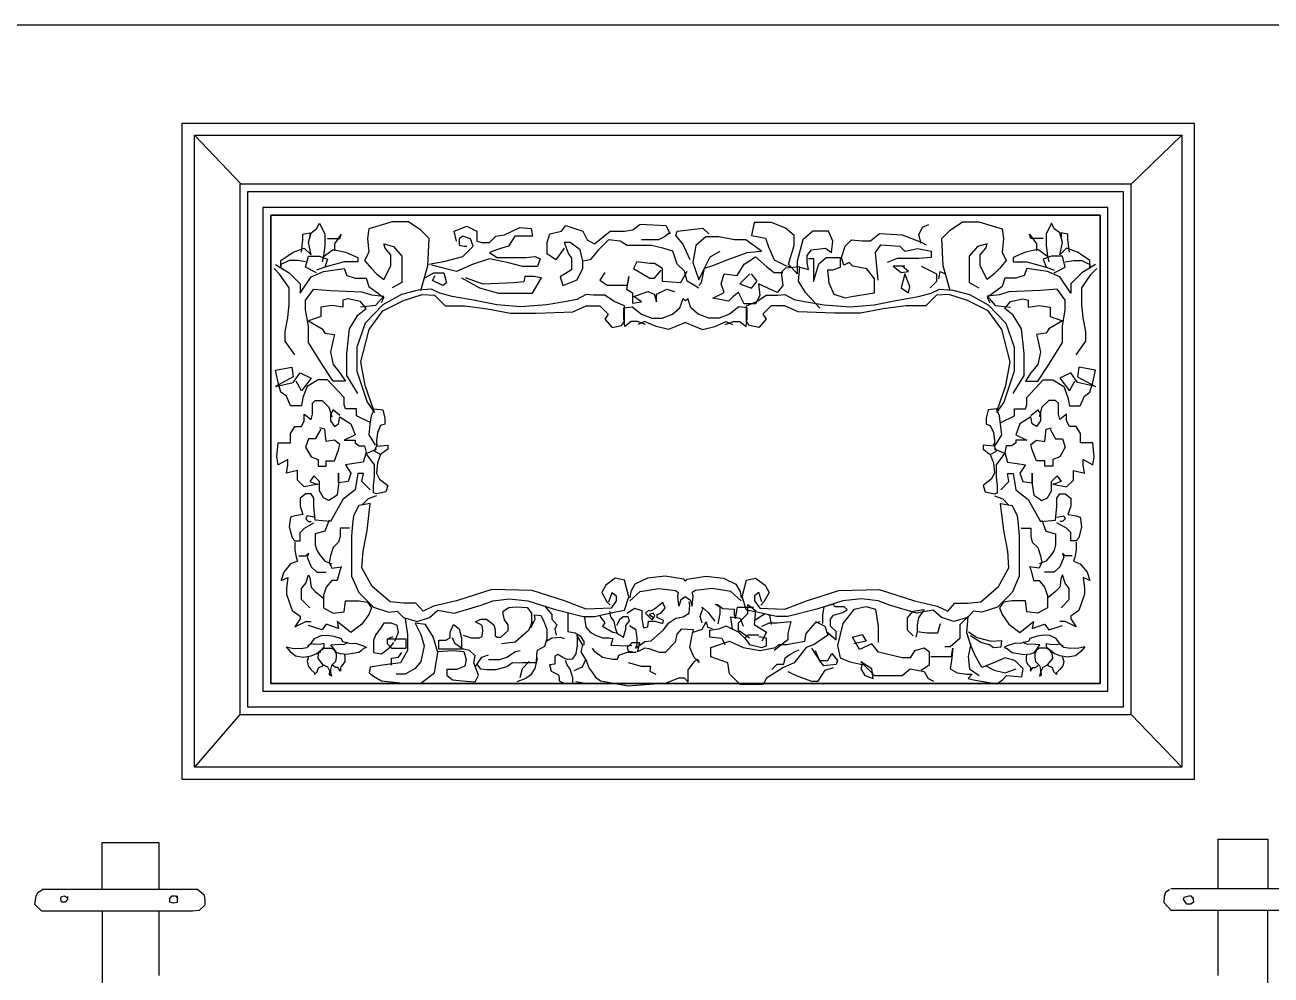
# Model space of a CAD drawing. Extents: x -66030 to 95157, y -13132 to 45879.
# Drawn here: x 43515 to 44535, y 42039 to 42816 of the extents above; entities that cross this region are included whole.
import ezdxf

# ---------------------------------------------------------------- set-up
doc = ezdxf.new("R2010")
doc.units = 0
doc.header["$LTSCALE"] = 100
doc.header["$MEASUREMENT"] = 0
for name, color, linetype in [('3', 11, 'CONTINUOUS'), ('4', 121, 'CONTINUOUS'), ('7', 105, 'CONTINUOUS')]:
    doc.layers.add(name, color=color, linetype=linetype)

msp = doc.modelspace()

# ---------------------------------------------------------------- linework, layer by layer
at = {"layer": '3'}
for p, q in [((43692.1, 42685.5), (43653.9, 42725.5)), ((44420.5, 42685.5), (44462, 42725.5)), ((43690.9, 42251.6), (43653.9, 42208.6)), ((44420.5, 42251.6), (44462, 42208.6))]:
    msp.add_line(p, q, dxfattribs=at)
for points in [[(43643.9, 42735.5), (44472, 42735.5), (44472, 42198.6), (43643.9, 42198.6)], [(43697.2, 42257.9), (44414.1, 42257.9), (44414.1, 42679.2), (43697.2, 42679.2)], [(43716.3, 42277), (44395, 42277), (44395, 42660.1), (43716.3, 42660.1)], [(43716.3, 42277), (44395, 42277), (44395, 42660.1), (43716.3, 42660.1)]]:
    msp.add_lwpolyline(points, close=True, dxfattribs=at)
for points in [[(43716.3, 42277), (43716.3, 42660.1), (44395, 42660.1), (44395, 42277)], [(43744.8, 42622.1), (43738.1, 42623.2), (43731.4, 42623.2), (43724.6, 42619.8), (43724.6, 42617.6), (43724.6, 42623.2), (43734.7, 42629.9), (43743.7, 42633.3), (43749.3, 42627.7), (43747.1, 42637.8), (43749.3, 42645.6), (43753.8, 42649), (43756.1, 42653.5), (43760.6, 42644.5), (43760.6, 42635.5), (43759.4, 42626.6), (43758.3, 42622.1)], [(43839.2, 42598.5), (43844.8, 42618.7), (43845.9, 42641.1), (43839.2, 42647.9), (43829.1, 42654.6), (43815.6, 42654.6), (43796.5, 42649), (43795.4, 42641.1), (43796.5, 42629.9), (43793.1, 42623.2), (43798.8, 42616.5), (43803.2, 42612), (43808.9, 42607.5), (43814.5, 42618.7), (43814.5, 42627.7), (43810, 42633.3), (43808.9, 42636.6), (43816.7, 42634.4), (43823.5, 42626.6), (43823.5, 42614.2), (43823.5, 42605.2), (43815.6, 42600.7)], [(43868.4, 42638.9), (43866.3, 42647.1), (43876.7, 42651.3), (43884.9, 42647.1), (43884.9, 42638.9), (43889.1, 42637.8), (43895.3, 42637.8), (43900.5, 42643), (43907.7, 42644), (43920.2, 42650.2), (43929.5, 42649.2), (43930.5, 42643), (43923.3, 42643), (43916, 42643), (43910.8, 42634.7), (43903.6, 42632.6), (43895.3, 42629.5), (43901.5, 42625.4), (43914, 42625.4), (43925.3, 42625.4), (43932.6, 42626.4), (43936.7, 42624.4), (43934.7, 42618.2), (43922.2, 42618.2), (43910.8, 42621.3), (43895.3, 42624.4), (43881.8, 42620.2), (43868.4, 42614), (43847.7, 42619.2)], [(43956.5, 42633.1), (43949.5, 42623.7), (43942.5, 42628.4), (43942.5, 42637.7), (43944.8, 42644.8), (43954.2, 42647.1), (43957.7, 42651.8), (43971.7, 42647.1), (43975.3, 42640.1), (43981.1, 42636.6), (43994, 42647.1), (44005.7, 42647.1), (44012.7, 42648.3), (44018.5, 42652.9), (44039.6, 42651.8), (44043.1, 42644.8)], [(44148.2, 42617.9), (44156.4, 42615.6), (44155.2, 42621.4), (44155.2, 42627.3), (44158.7, 42631.9), (44170.4, 42633.1), (44175.1, 42629.6), (44176.2, 42638.9), (44172.7, 42647.1), (44159.9, 42647.1), (44151.7, 42640.1), (44147, 42622.6), (44147, 42612.1), (44140, 42620.2), (44144.7, 42635.4), (44144.7, 42643.6), (44137.6, 42649.4), (44126, 42654.1), (44111.9, 42654.1), (44109.6, 42643.6), (44121.3, 42641.3), (44123.6, 42634.3), (44128.3, 42623.7), (44137.6, 42619.1), (44142.3, 42617.9)], [(44248.6, 42637), (44246.6, 42644.2), (44249.7, 42650.4), (44254.8, 42652.5)], [(44272.2, 42598.5), (44266.5, 42618.7), (44265.4, 42641.1), (44272.2, 42647.9), (44282.3, 42654.6), (44295.7, 42654.6), (44314.8, 42649), (44316, 42641.1), (44314.8, 42629.9), (44318.2, 42623.2), (44312.6, 42616.5), (44308.1, 42612), (44302.5, 42607.5), (44296.9, 42618.7), (44296.9, 42627.7), (44301.4, 42633.3), (44302.5, 42636.6), (44294.6, 42634.4), (44287.9, 42626.6), (44287.9, 42614.2), (44287.9, 42605.2), (44295.7, 42600.7)], [(44366.5, 42622.1), (44373.2, 42623.2), (44380, 42623.2), (44386.7, 42619.8), (44386.7, 42617.6), (44386.7, 42623.2), (44376.6, 42629.9), (44367.6, 42633.3), (44362, 42627.7), (44364.2, 42637.8), (44362, 42645.6), (44357.5, 42649), (44355.3, 42653.5), (44350.8, 42644.5), (44350.8, 42635.5), (44351.9, 42626.6), (44353, 42622.1)], [(43741.5, 42629.9), (43742.6, 42640), (43742.6, 42644.5), (43748.2, 42645.6), (43748.2, 42642.3)], [(43762.8, 42641.1), (43768.4, 42641.1), (43772.9, 42641.1), (43774, 42644.5), (43768.4, 42636.6), (43768.4, 42631)], [(43845.6, 42620.2), (43858, 42622.3), (43873.6, 42626.4), (43881.8, 42634.7), (43879.8, 42640.9), (43873.6, 42643), (43870.4, 42640.9), (43870.4, 42635.7), (43874.6, 42634.7), (43876.7, 42634.7)], [(44043.1, 42645.9), (44038.4, 42642.4), (44033.7, 42640.1), (44019.7, 42640.1)], [(44059.5, 42623.7), (44053.6, 42636.6), (44047.8, 42643.6), (44048.9, 42647.1), (44070, 42649.4), (44074.7, 42644.8)], [(44066.5, 42602.7), (44068.8, 42605), (44071.2, 42616.7), (44078.2, 42619.1), (44089.9, 42623.7), (44106.2, 42629.6), (44117.9, 42630.7), (44105.1, 42640.1), (44095.7, 42640.1), (44082.9, 42642.4), (44072.3, 42642.4), (44064.1, 42635.4), (44061.8, 42621.4), (44066.5, 42607.4), (44071.2, 42616.7), (44075.8, 42626.1), (44084, 42630.7)], [(44156.4, 42624.6), (44160.6, 42624.6), (44160.6, 42613.2), (44160.6, 42605.9), (44164.7, 42620.4), (44170.9, 42625.6), (44182.3, 42625.6), (44182.3, 42617.3), (44176.1, 42615.3), (44172, 42615.3), (44173, 42604.9), (44177.1, 42595.6), (44186.5, 42592.5), (44191.7, 42593.5), (44210.3, 42596.6), (44210.3, 42608), (44204.1, 42616.3), (44192.7, 42618.4), (44189.6, 42621.5), (44185.4, 42619.4), (44183.4, 42625.6), (44186.5, 42634.9), (44191.7, 42640.1), (44199.9, 42639.1), (44207.2, 42639.1), (44214.4, 42645.3), (44233.1, 42644.2), (44248.6, 42638), (44252.8, 42635.9)], [(44348.5, 42641.1), (44342.9, 42641.1), (44338.4, 42641.1), (44337.3, 42644.5), (44342.9, 42636.6), (44342.9, 42631)], [(44369.9, 42629.9), (44368.7, 42640), (44368.7, 42644.5), (44363.1, 42645.6), (44363.1, 42642.3)], [(43758.3, 42625.4), (43767.3, 42632.2), (43777.4, 42629.9), (43787.5, 42625.4), (43787.5, 42622.1), (43776.3, 42622.1), (43760.6, 42617.6)], [(44066.5, 42600.4), (44057.1, 42606.2), (44054.8, 42614.4), (44048.9, 42620.2), (44045.4, 42630.7), (44037.2, 42633.1), (44027.9, 42635.4), (44008, 42635.4), (44002.2, 42638.9), (43992.8, 42640.1), (43984.6, 42631.9), (43977.6, 42623.7), (43971.7, 42622.6), (43969.4, 42631.9), (43961.2, 42637.7), (43956.5, 42637.7), (43960, 42628.4), (43962.4, 42624.9), (43962.4, 42615.5), (43953, 42609.7), (43955.4, 42602.7), (43967.1, 42607.4), (43971.7, 42616.7), (43971.7, 42623.7)], [(44213.4, 42607), (44211.3, 42629.7), (44215.5, 42635.9), (44231, 42634.9), (44235.2, 42630.8), (44245.5, 42632.8), (44256.9, 42630.8), (44256.9, 42625.6), (44246.6, 42624.6), (44228.9, 42624.6), (44220.7, 42621.5)], [(44353, 42625.4), (44344, 42632.2), (44333.9, 42629.9), (44323.8, 42625.4), (44323.8, 42622.1), (44335, 42622.1), (44350.8, 42617.6)], [(43753.8, 42613.1), (43744.8, 42617.6), (43747.1, 42626.6), (43756.1, 42626.6), (43762.8, 42624.3), (43760.6, 42617.6), (43753.8, 42615.3)], [(44056.9, 42614), (44051.6, 42604.7), (44037, 42606), (44037, 42616.6), (44030.4, 42620.6), (44026.4, 42620.6), (44015.8, 42621.9), (44013.1, 42616.6), (44026.4, 42608.7), (44030.4, 42608.7), (44035.7, 42615.3)], [(44165.7, 42584), (44154, 42596.9), (44148.2, 42606.2), (44149.3, 42617.9), (44137.6, 42616.7), (44134.1, 42613.2), (44135.3, 42602.7), (44130.6, 42596.9), (44115.4, 42603.9), (44116.6, 42594.5), (44113.1, 42587.5), (44103.7, 42587.5), (44099.1, 42596.9), (44094.4, 42593.4), (44090.9, 42589.9), (44078, 42592.2), (44087.4, 42596.9), (44085, 42603.9), (44087.4, 42612.1), (44097.9, 42610.9), (44103.7, 42620.2), (44113.1, 42626.1), (44122.4, 42617.9), (44128.3, 42613.2), (44135.3, 42613.2)], [(44357.5, 42613.1), (44366.5, 42617.6), (44364.2, 42626.6), (44355.3, 42626.6), (44348.5, 42624.3), (44350.8, 42617.6), (44357.5, 42615.3)], [(43735.9, 42545.8), (43728, 42557), (43728, 42564.9), (43730.2, 42576.1), (43731.4, 42587.3), (43731.4, 42600.7), (43723.5, 42612), (43719, 42616.5)], [(43720.1, 42619.8), (43731.4, 42613.1), (43740.4, 42604.1), (43740.4, 42596.3), (43749.3, 42609.7), (43759.4, 42614.2), (43776.3, 42616.5), (43778.5, 42610.8), (43785.3, 42608.6), (43794.3, 42608.6), (43796.5, 42601.9), (43808.9, 42592.9), (43806.6, 42588.4)], [(43842.5, 42608.8), (43849.7, 42613), (43858, 42613), (43860.1, 42604.7), (43857, 42602.6), (43848.7, 42606.8), (43850.8, 42610.9)], [(43989.7, 42613.2), (43985.5, 42607), (43991.7, 42602.8), (43995.9, 42602.8), (44008.3, 42602.8), (44009.3, 42610.1), (44007.3, 42599.7), (44012.4, 42596.6), (44012.4, 42588.3), (44019.7, 42589.4), (44013.5, 42593.5), (44024.9, 42597.7), (44030.1, 42595.6), (44032.1, 42589.4), (44032.1, 42595.6), (44040.4, 42599.7), (44046.6, 42597.7)], [(44108.4, 42612.1), (44100.2, 42603.9), (44109.6, 42600.4), (44114.3, 42606.2), (44109.6, 42612.1)], [(44235.2, 42618.4), (44225.8, 42618.4), (44232.1, 42613.2), (44238.3, 42614.2), (44233.1, 42618.4)], [(44235.2, 42612.1), (44232.1, 42600.8), (44238.3, 42596.6), (44239.3, 42601.8), (44235.2, 42612.1)], [(44248.6, 42618.4), (44261.1, 42612.1), (44261.1, 42605.9), (44255.9, 42600.8)], [(44263.1, 42608), (44264.2, 42614.2), (44268.3, 42612.1)], [(44391.2, 42619.8), (44380, 42613.1), (44371, 42604.1), (44371, 42596.3), (44362, 42609.7), (44351.9, 42614.2), (44335, 42616.5), (44332.8, 42610.8), (44326.1, 42608.6), (44317.1, 42608.6), (44314.8, 42601.9), (44302.5, 42592.9), (44304.7, 42588.4)], [(44375.5, 42545.8), (44383.3, 42557), (44383.3, 42564.9), (44381.1, 42576.1), (44380, 42587.3), (44380, 42600.7), (44387.8, 42612), (44392.3, 42616.5)], [(43872.5, 42608.8), (43887, 42600.6), (43902.6, 42596.4), (43916, 42596.4), (43930.5, 42596.4), (43937.8, 42608.8), (43931.6, 42609.9), (43924.3, 42609.9), (43923.3, 42605.7), (43915, 42604.7), (43890.1, 42603.7), (43875.6, 42608.8)], [(43787.5, 42514.4), (43778.5, 42529), (43778.5, 42546.9), (43780.8, 42567.1), (43787.5, 42578.3), (43794.3, 42583.9), (43789.8, 42589.5), (43779.7, 42591.8), (43775.2, 42590.7), (43775.2, 42585), (43766.2, 42586.2), (43757.2, 42585), (43757.2, 42577.2), (43747.1, 42573.8), (43758.3, 42567.1), (43760.6, 42563.7), (43768.4, 42562.6), (43767.3, 42558.1), (43765.1, 42548), (43767.3, 42537.9), (43772.9, 42531.2), (43777.4, 42524.5), (43767.3, 42524.5), (43758.3, 42537.9), (43747.1, 42555.9), (43747.1, 42569.3), (43744.8, 42582.8), (43744.8, 42590.7), (43751.6, 42599.6), (43765.1, 42598.5), (43790.9, 42597.4), (43798.8, 42595.1), (43808.9, 42594), (43802.1, 42586.2), (43789.8, 42585)], [(43800.3, 42501.2), (43793.5, 42520.7), (43790.1, 42540.3), (43796.9, 42566.6), (43807.9, 42581.8), (43824.9, 42590.3), (43840.2, 42595.4), (43850.4, 42594.6), (43858.9, 42586.1), (43875, 42586.1), (43893.7, 42583.5), (43912.4, 42580.1), (43933.6, 42580.1), (43963.4, 42581), (43974.4, 42586.1), (43985.5, 42586.1), (43992.3, 42579.3), (43989.7, 42575), (43995.7, 42568.3), (44003.3, 42570), (44005.8, 42573.3), (44005.8, 42586.1), (43997.4, 42589.5), (43989.7, 42594.6), (43980.4, 42594.6), (43974.4, 42595.4), (43966.8, 42591.2), (43958.3, 42589.5), (43942.1, 42586.9), (43920.9, 42585.2), (43901.4, 42586.9), (43883.5, 42590.3), (43864.8, 42593.7), (43854.6, 42596.3), (43847.8, 42599.7), (43836.8, 42598.8), (43823.2, 42595.4), (43807.9, 42586.9), (43793.5, 42571.7), (43786.7, 42552.1), (43786.7, 42532.6), (43795.2, 42507.2), (43801.1, 42498.7)], [(44023.1, 42570.8), (44016.3, 42573.3), (44011.2, 42573.3), (44006.1, 42569.1), (44005.2, 42575.9), (44005.2, 42584.4), (44012, 42585.2), (44019.7, 42579.3), (44028.2, 42575.9), (44036.7, 42575.9), (44045.2, 42579.3), (44051.1, 42584.4), (44053.7, 42592), (44055.7, 42590)], [(44088.3, 42570.8), (44095.1, 42573.3), (44100.2, 42573.3), (44105.3, 42569.1), (44106.1, 42575.9), (44106.1, 42584.4), (44099.3, 42585.2), (44091.7, 42579.3), (44083.2, 42575.9), (44074.7, 42575.9), (44066.2, 42579.3), (44060.2, 42584.4), (44057.7, 42592), (44055.7, 42590)], [(44311.1, 42501.2), (44317.9, 42520.7), (44321.3, 42540.3), (44314.5, 42566.6), (44303.4, 42581.8), (44286.4, 42590.3), (44271.1, 42595.4), (44261, 42594.6), (44252.5, 42586.1), (44236.3, 42586.1), (44217.6, 42583.5), (44198.9, 42580.1), (44177.7, 42580.1), (44148, 42581), (44136.9, 42586.1), (44125.9, 42586.1), (44119.1, 42579.3), (44121.6, 42575), (44115.7, 42568.3), (44108, 42570), (44105.5, 42573.3), (44105.5, 42586.1), (44114, 42589.5), (44121.6, 42594.6), (44131, 42594.6), (44136.9, 42595.4), (44144.6, 42591.2), (44153.1, 42589.5), (44169.2, 42586.9), (44190.4, 42585.2), (44210, 42586.9), (44227.8, 42590.3), (44246.5, 42593.7), (44256.7, 42596.3), (44263.5, 42599.7), (44274.5, 42598.8), (44288.1, 42595.4), (44303.4, 42586.9), (44317.9, 42571.7), (44324.7, 42552.1), (44324.7, 42532.6), (44316.2, 42507.2), (44310.2, 42498.7)], [(44323.8, 42514.4), (44332.8, 42529), (44332.8, 42546.9), (44330.6, 42567.1), (44323.8, 42578.3), (44317.1, 42583.9), (44321.6, 42589.5), (44331.7, 42591.8), (44336.2, 42590.7), (44336.2, 42585), (44345.2, 42586.2), (44354.1, 42585), (44354.1, 42577.2), (44364.2, 42573.8), (44353, 42567.1), (44350.8, 42563.7), (44342.9, 42562.6), (44344, 42558.1), (44346.3, 42548), (44344, 42537.9), (44338.4, 42531.2), (44333.9, 42524.5), (44344, 42524.5), (44353, 42537.9), (44364.2, 42555.9), (44364.2, 42569.3), (44366.5, 42582.8), (44366.5, 42590.7), (44359.8, 42599.6), (44346.3, 42598.5), (44320.4, 42597.4), (44312.6, 42595.1), (44302.5, 42594), (44309.2, 42586.2), (44321.6, 42585)], [(44055.7, 42572.5), (44047.7, 42569.1), (44041.8, 42566.6), (44031.6, 42569.1), (44022.2, 42573.3), (44017.1, 42570.8)], [(44055.7, 42572.5), (44063.6, 42569.1), (44069.6, 42566.6), (44079.8, 42569.1), (44089.1, 42573.3), (44094.2, 42570.8)], [(43776.3, 42511), (43762.8, 42525.6), (43755, 42525.6), (43746, 42520), (43742.6, 42511), (43741.5, 42504.3), (43732.5, 42504.3), (43729.1, 42512.1), (43724.6, 42515.5), (43722.4, 42523.3), (43720.1, 42533.4), (43733.6, 42535.7), (43734.7, 42527.8), (43720.1, 42520), (43734.7, 42523.3), (43740.4, 42531.2), (43749.3, 42526.7), (43741.5, 42516.6), (43737, 42524.5)], [(44335, 42511), (44348.5, 42525.6), (44356.4, 42525.6), (44365.4, 42520), (44368.7, 42511), (44369.9, 42504.3), (44378.8, 42504.3), (44382.2, 42512.1), (44386.7, 42515.5), (44389, 42523.3), (44391.2, 42533.4), (44377.7, 42535.7), (44376.6, 42527.8), (44391.2, 42520), (44376.6, 42523.3), (44371, 42531.2), (44362, 42526.7), (44369.9, 42516.6), (44374.4, 42524.5)], [(43772.9, 42496.3), (43767.3, 42500.8), (43765.1, 42497.4), (43765.1, 42491.8), (43768.4, 42487.3), (43771.8, 42489.5), (43772.9, 42495.1), (43781.9, 42489.5), (43785.3, 42480.6), (43776.3, 42476.1), (43785.3, 42476.1), (43785.3, 42473.8), (43788.6, 42471.6), (43793.1, 42471.6), (43794.3, 42466), (43792, 42458.1), (43784.2, 42457), (43777.4, 42455.9), (43781.9, 42449.2), (43779.7, 42442.4), (43771.8, 42441.3), (43771.8, 42449.2), (43771.8, 42440.2), (43770.7, 42431.2), (43763.9, 42426.7), (43759.4, 42429), (43756.1, 42434.6), (43756.1, 42442.4), (43751.6, 42446.9), (43748.2, 42442.4), (43753.8, 42440.2), (43755, 42440.2), (43743.7, 42437.9), (43738.1, 42443.5), (43738.1, 42451.4), (43729.1, 42449.2), (43730.2, 42455.9), (43730.2, 42460.4), (43722.4, 42455.9), (43721.3, 42462.6), (43722.4, 42473.8), (43730.2, 42473.8), (43732.5, 42473.8), (43732.5, 42481.7), (43735.9, 42487.3), (43741.5, 42487.3), (43743.7, 42491.8), (43743.7, 42497.4), (43749.3, 42492.9), (43750.5, 42497.4), (43750.5, 42506.4), (43752.7, 42508.6), (43758.3, 42508.6), (43763.9, 42503), (43766.2, 42495.1)], [(43797.7, 42490.5), (43786.4, 42496.1), (43786.4, 42501.7), (43777.4, 42501.7), (43776.3, 42505.1), (43776.3, 42511)], [(44313.7, 42490.5), (44324.9, 42496.1), (44324.9, 42501.7), (44333.9, 42501.7), (44335, 42505.1), (44335, 42511)], [(44338.4, 42496.3), (44344, 42500.8), (44346.3, 42497.4), (44346.3, 42491.8), (44342.9, 42487.3), (44339.5, 42489.5), (44338.4, 42495.1), (44329.4, 42489.5), (44326.1, 42480.6), (44335.1, 42476.1), (44326.1, 42476.1), (44326.1, 42473.8), (44322.7, 42471.6), (44318.2, 42471.6), (44317.1, 42466), (44319.3, 42458.1), (44327.2, 42457), (44333.9, 42455.9), (44329.4, 42449.2), (44331.7, 42442.4), (44339.5, 42441.3), (44339.5, 42449.2), (44339.5, 42440.2), (44340.7, 42431.2), (44347.4, 42426.7), (44351.9, 42429), (44355.3, 42434.6), (44355.3, 42442.4), (44359.8, 42446.9), (44363.1, 42442.4), (44357.5, 42440.2), (44356.4, 42440.2), (44367.6, 42437.9), (44373.2, 42443.5), (44373.2, 42451.4), (44382.2, 42449.2), (44381.1, 42455.9), (44381.1, 42460.4), (44389, 42455.9), (44390.1, 42462.6), (44389, 42473.8), (44381.1, 42473.8), (44378.9, 42473.8), (44378.9, 42481.7), (44375.5, 42487.3), (44369.9, 42487.3), (44367.6, 42491.8), (44367.6, 42497.4), (44362, 42492.9), (44360.9, 42497.4), (44360.9, 42506.4), (44358.6, 42508.6), (44353, 42508.6), (44347.4, 42503), (44345.2, 42495.1)], [(43801.9, 42472.1), (43796.9, 42480.6), (43797.7, 42489.1), (43798.6, 42495.9), (43801.1, 42501.8), (43807.9, 42501), (43809.6, 42494.2), (43809.6, 42489.1), (43806.2, 42488.2), (43803.6, 42482.3), (43802.8, 42475.5), (43802.8, 42471.3), (43812.1, 42472.1), (43812.1, 42468.7), (43806.2, 42464.5), (43801.1, 42467), (43803.6, 42473)], [(44309.4, 42472.1), (44314.5, 42480.6), (44313.6, 42489.1), (44312.8, 42495.9), (44310.2, 42501.8), (44303.4, 42501), (44301.7, 42494.2), (44301.7, 42489.1), (44305.1, 42488.2), (44307.7, 42482.3), (44308.5, 42475.5), (44308.5, 42471.3), (44299.2, 42472.1), (44299.2, 42468.7), (44305.1, 42464.5), (44310.2, 42467), (44307.7, 42473)], [(43757.2, 42485), (43752.7, 42477.2), (43747.1, 42477.2), (43744.8, 42470.5), (43749.3, 42462.6), (43755, 42460.4), (43755, 42454.8), (43761.7, 42454.8), (43761.7, 42459.2), (43768.4, 42459.2), (43771.8, 42468.2), (43772.9, 42472.7), (43768.4, 42476.1), (43761.7, 42475), (43760.6, 42485), (43756.1, 42486.2)], [(44354.1, 42485), (44358.6, 42477.2), (44364.3, 42477.2), (44366.5, 42470.5), (44362, 42462.6), (44356.4, 42460.4), (44356.4, 42454.8), (44349.7, 42454.8), (44349.7, 42459.2), (44342.9, 42459.2), (44339.5, 42468.2), (44338.4, 42472.7), (44342.9, 42476.1), (44349.7, 42475), (44350.8, 42485), (44355.3, 42486.2)], [(43806.2, 42464.5), (43803.6, 42457.7), (43802.8, 42449.2), (43805.3, 42444.1), (43812.1, 42439), (43810.4, 42433.9), (43802.8, 42432.2), (43800.3, 42433.1), (43800.3, 42439), (43801.1, 42445.8), (43801.1, 42456), (43794.3, 42465.3), (43802.8, 42468.7)], [(44305.1, 42464.5), (44307.7, 42457.7), (44308.5, 42449.2), (44306, 42444.1), (44299.2, 42439), (44300.9, 42433.9), (44308.5, 42432.2), (44311.1, 42433.1), (44311.1, 42439), (44310.2, 42445.8), (44310.2, 42456), (44317, 42465.3), (44308.5, 42468.7)], [(43797.7, 42435.4), (43790.9, 42442.2), (43792.1, 42448.9), (43787.6, 42448.9), (43786.4, 42442.2), (43785.3, 42435.4), (43775.2, 42427.6), (43765.1, 42409.6), (43752.7, 42410.8), (43751.6, 42422), (43751.6, 42428.7), (43749.4, 42432.1), (43744.9, 42432.1), (43740.4, 42428.7), (43740.4, 42422), (43742.6, 42415.3), (43735.9, 42414.1), (43732.5, 42413), (43731.4, 42405.2), (43733.7, 42396.2), (43735.9, 42393.9), (43740.4, 42393.9), (43740.4, 42400.7), (43743.8, 42404), (43751.6, 42408.5)], [(44313.7, 42435.4), (44320.4, 42442.2), (44319.3, 42448.9), (44323.8, 42448.9), (44324.9, 42442.2), (44326, 42435.4), (44336.1, 42427.6), (44346.2, 42409.6), (44358.6, 42410.8), (44359.7, 42422), (44359.7, 42428.7), (44362, 42432.1), (44366.5, 42432.1), (44371, 42428.7), (44371, 42422), (44368.7, 42415.3), (44375.4, 42414.1), (44378.8, 42413), (44379.9, 42405.2), (44377.7, 42396.2), (44375.4, 42393.9), (44371, 42393.9), (44371, 42400.7), (44367.6, 42404), (44359.7, 42408.5)], [(43802.8, 42430.5), (43796, 42428), (43790.9, 42422.9)], [(44308.5, 42430.5), (44315.3, 42428), (44320.4, 42422.9)], [(43993.1, 42343.8), (43995.7, 42351.4), (43999.1, 42348.9), (43999.1, 42344.6), (43994.8, 42338.7), (43974.4, 42337.8), (43956.6, 42344.6), (43930.2, 42353.1), (43897.1, 42354), (43868.2, 42344.6), (43849.5, 42340.4), (43841.1, 42336.2), (43835.1, 42342.9), (43824.9, 42342.9), (43813.9, 42343.8), (43799.4, 42356.5), (43790.9, 42371.8), (43791.8, 42385.4), (43795.2, 42402.3), (43797.7, 42424.4), (43788.4, 42422.7), (43784.1, 42414.2), (43783.3, 42407.4), (43782.4, 42397.2), (43782.4, 42378.6), (43782.4, 42365), (43788.4, 42351.4), (43800.3, 42339.5), (43813, 42335.3), (43819.8, 42336.2), (43824.9, 42331.1), (43836, 42327.7), (43846.1, 42331.1), (43852.9, 42337), (43866.5, 42334.5), (43888.6, 42341.2), (43898, 42344.6), (43911.6, 42346.3), (43926.8, 42344.6), (43948.1, 42337.8), (43971.9, 42331.9), (43981.2, 42331.9), (43997.4, 42335.3), (44005.8, 42337), (44009.2, 42348), (44005.8, 42361.6), (43998.2, 42363.3), (43990.6, 42357.4), (43987.2, 42351.4), (43991.4, 42343.8), (43994, 42341.2)], [(44118.2, 42343.8), (44115.7, 42351.4), (44112.3, 42348.9), (44112.3, 42344.6), (44116.5, 42338.7), (44136.9, 42337.8), (44154.8, 42344.6), (44181.1, 42353.1), (44214.2, 42354), (44243.1, 42344.6), (44261.8, 42340.4), (44270.3, 42336.2), (44276.2, 42342.9), (44286.4, 42342.9), (44297.5, 42343.8), (44311.9, 42356.5), (44320.4, 42371.8), (44319.6, 42385.4), (44316.2, 42402.3), (44313.6, 42424.4), (44323, 42422.7), (44327.2, 42414.2), (44328.1, 42407.4), (44328.9, 42397.2), (44328.9, 42378.6), (44328.9, 42365), (44323, 42351.4), (44311.1, 42339.5), (44298.3, 42335.3), (44291.5, 42336.2), (44286.4, 42331.1), (44275.4, 42327.7), (44265.2, 42331.1), (44258.4, 42337), (44244.8, 42334.5), (44222.7, 42341.2), (44213.4, 42344.6), (44199.8, 42346.3), (44184.5, 42344.6), (44163.3, 42337.8), (44139.5, 42331.9), (44130.1, 42331.9), (44114, 42335.3), (44105.5, 42337), (44102.1, 42348), (44105.5, 42361.6), (44113.1, 42363.3), (44120.8, 42357.4), (44124.2, 42351.4), (44119.9, 42343.8), (44117.4, 42341.2)], [(43751.6, 42413), (43746, 42414.1), (43744.9, 42411.9), (43747.1, 42409.6), (43749.4, 42409.6)], [(43764, 42410.8), (43760.6, 42401.8), (43752.7, 42399.6), (43752.7, 42390.6), (43753.9, 42386.1)], [(44347.4, 42410.8), (44350.7, 42401.8), (44358.6, 42399.6), (44358.6, 42390.6), (44357.5, 42386.1)], [(44359.7, 42413), (44365.3, 42414.1), (44366.5, 42411.9), (44364.2, 42409.6), (44362, 42409.6)], [(43780.8, 42404), (43773, 42404), (43773, 42397.3), (43771.8, 42392.8), (43767.3, 42388.3), (43765.1, 42381.6), (43764, 42376), (43766.2, 42371.5), (43774.1, 42372.6), (43773, 42370.4)], [(44330.5, 42404), (44338.4, 42404), (44338.4, 42397.3), (44339.5, 42392.8), (44344, 42388.3), (44346.2, 42381.6), (44347.4, 42376), (44345.1, 42371.5), (44337.3, 42372.6), (44338.4, 42370.4)], [(43735.9, 42392.8), (43735.9, 42386.1), (43737, 42380.5), (43738.1, 42377.1), (43732.5, 42374.9), (43726.9, 42368.1), (43724.7, 42361.4), (43730.3, 42363.7), (43729.2, 42354.7), (43729.2, 42350.2), (43733.7, 42336.7), (43740.4, 42332.2), (43740.4, 42330), (43735.9, 42323.3), (43744.9, 42327.8), (43747.1, 42327.8), (43749.4, 42327.8)], [(43753.9, 42386.1), (43756.1, 42382.7), (43760.6, 42377.1), (43766.2, 42374.9)], [(44357.5, 42386.1), (44355.2, 42382.7), (44350.7, 42377.1), (44345.1, 42374.9)], [(44375.4, 42392.8), (44375.4, 42386.1), (44374.3, 42380.5), (44373.2, 42377.1), (44378.8, 42374.9), (44384.4, 42368.1), (44386.7, 42361.4), (44381.1, 42363.7), (44382.2, 42354.7), (44382.2, 42350.2), (44377.7, 42336.7), (44371, 42332.2), (44371, 42330), (44375.4, 42323.3), (44366.5, 42327.8), (44364.2, 42327.8), (44362, 42327.8)], [(43739.3, 42381.6), (43744.9, 42381.6), (43747.1, 42383.8), (43746, 42380.5), (43749.4, 42372.6), (43753.9, 42368.1), (43761.7, 42368.1)], [(44372.1, 42381.6), (44366.5, 42381.6), (44364.2, 42383.8), (44365.3, 42380.5), (44362, 42372.6), (44357.5, 42368.1), (44349.6, 42368.1)], [(43748.3, 42339), (43741.5, 42345.7), (43741.5, 42354.7), (43744.9, 42359.2), (43747.1, 42365.9), (43748.3, 42363.7), (43749.4, 42355.8), (43752.7, 42352.4), (43759.5, 42346.8)], [(43773, 42370.4), (43770.7, 42361.4), (43766.2, 42361.4), (43761.7, 42355.8), (43759.5, 42349.1), (43759.5, 42339), (43767.3, 42334.5), (43776.3, 42335.6), (43777.5, 42344.6), (43785.3, 42344.6), (43788.7, 42344.6), (43795.4, 42343.5), (43798.8, 42339), (43796.5, 42333.4), (43790.9, 42325.5), (43781.9, 42318.8), (43770.7, 42327.8), (43771.8, 42322.1), (43761.7, 42325.5), (43758.4, 42321), (43747.1, 42324.4)], [(44338.4, 42370.4), (44340.6, 42361.4), (44345.1, 42361.4), (44349.6, 42355.8), (44351.9, 42349.1), (44351.9, 42339), (44344, 42334.5), (44335, 42335.6), (44333.9, 42344.6), (44326, 42344.6), (44322.7, 42344.6), (44315.9, 42343.5), (44312.6, 42339), (44314.8, 42333.4), (44320.4, 42325.5), (44329.4, 42318.8), (44340.6, 42327.8), (44339.5, 42322.1), (44349.6, 42325.5), (44353, 42321), (44364.2, 42324.4)], [(44363.1, 42339), (44369.8, 42345.7), (44369.8, 42354.7), (44366.5, 42359.2), (44364.2, 42365.9), (44363.1, 42363.7), (44362, 42355.8), (44358.6, 42352.4), (44351.9, 42346.8)], [(44055.7, 42360.9), (44054.3, 42362.5), (44039, 42365), (44024.5, 42363.3), (44014.3, 42358.2), (44010.9, 42352.3), (44010.1, 42347.2)], [(44055.7, 42360.9), (44057.1, 42362.5), (44072.4, 42365), (44086.8, 42363.3), (44097, 42358.2), (44100.4, 42352.3), (44101.2, 42347.2)], [(44010.1, 42344.6), (44018.6, 42352.3), (44033.9, 42354.8), (44047.5, 42353.1), (44050.1, 42351.5)], [(44055.7, 42347.9), (44052, 42345.5), (44050.3, 42340.4), (44049.4, 42348.9), (44050.1, 42351.5)], [(44055.7, 42347.9), (44059.4, 42345.5), (44061.1, 42340.4), (44061.9, 42348.9), (44061.3, 42351.5)], [(44101.2, 42344.6), (44092.8, 42352.3), (44077.5, 42354.8), (44063.9, 42353.1), (44061.3, 42351.5)], [(43873.8, 42316.7), (43880.3, 42314.3), (43886.9, 42314.3), (43889.3, 42315.5), (43889.8, 42320.3), (43889.3, 42324.4), (43883.9, 42327.4), (43888.1, 42329.8), (43892.8, 42329.8), (43898.8, 42325), (43899.9, 42320.9), (43899.9, 42316.1), (43901.7, 42314.9), (43904.7, 42314.9), (43910.6, 42320.3), (43910.6, 42325), (43907.7, 42329.2), (43906.5, 42333.9), (43906.5, 42336.3), (43911.2, 42339.3), (43917.2, 42339.9), (43926.1, 42339.3), (43929.7, 42334.5), (43929.7, 42326.8), (43929.1, 42322.6), (43932.6, 42329.8), (43932, 42333.3), (43937.4, 42332.7), (43939.2, 42329.2), (43942.1, 42321.5), (43942.1, 42313.7), (43940.4, 42307.2), (43934.4, 42304.2), (43933.8, 42301.3), (43933.8, 42298.3), (43933.2, 42294.1), (43926.7, 42294.1), (43922.5, 42294.1), (43920.2, 42293.6), (43914.2, 42294.1), (43909.5, 42290.6), (43900.5, 42288.2), (43893.4, 42288.2), (43888.1, 42288.8), (43885.1, 42293)], [(43940.4, 42340.5), (43946.3, 42333.4), (43946.3, 42329.8), (43950.5, 42325), (43948.7, 42321.5), (43949.9, 42316.7)], [(43959.4, 42335.1), (43959.4, 42319.7), (43965.3, 42318.5), (43969.5, 42316.1), (43972.5, 42311.4), (43972.5, 42308.4)], [(43985.5, 42332.2), (43989.7, 42326.8), (43987.9, 42323.9), (43996.2, 42319.1), (43999.8, 42318.5), (43998.6, 42321.5), (43997.4, 42328), (43994.5, 42331.6), (43993.9, 42336.3)], [(44008.1, 42334.5), (44014.1, 42338.7), (44020, 42336.9), (44020, 42329.8), (44021.2, 42322.7), (44024.8, 42323.3), (44025.4, 42328), (44030.7, 42328), (44037.2, 42326.2), (44037.8, 42328.6), (44032.5, 42331), (44032.5, 42333.4), (44035.5, 42334.5), (44039, 42338.7), (44037.2, 42343.4), (44030.7, 42338.1), (44027.1, 42336.3), (44025.4, 42336.9), (44023, 42334.5), (44028.3, 42329.2), (44030.7, 42332.2), (44029.5, 42334.5), (44025.9, 42333.4), (44029.5, 42331)], [(44009.9, 42324.4), (44014.7, 42321.5), (44015.8, 42314.4), (44015.8, 42309), (44014.7, 42306), (44022.4, 42311.4), (44027.7, 42312), (44037.8, 42320.9), (44042, 42326.8), (44047.9, 42330.4), (44053.9, 42331.6), (44058.6, 42334.5), (44059.2, 42341.1), (44058.6, 42344)], [(44069.4, 42326.5), (44067.8, 42331.9), (44068.8, 42335.2), (44069.9, 42337.9), (44069.4, 42339.5), (44074.3, 42335.2), (44077.5, 42330.8), (44079.7, 42328.1)], [(44082.4, 42325.9), (44084.1, 42334.1), (44084.1, 42339.5), (44080.3, 42341.7), (44081.9, 42341.7), (44086.2, 42338.4), (44095.5, 42337.9), (44095.5, 42333.5), (44096.6, 42330.3), (44098.2, 42339.5), (44105.8, 42339.5), (44111.3, 42339.5)], [(44108, 42314.1), (44099.2, 42320.4), (44099.2, 42326.7), (44103, 42330.4), (44106.8, 42334.2), (44106.8, 42338), (44106.8, 42341.8), (44113.1, 42336.7), (44111.8, 42325.4), (44121.9, 42319.1), (44118.1, 42311.6)], [(44171, 42319.5), (44178.9, 42312.7), (44178.9, 42319.5), (44174.4, 42324), (44174.4, 42329.6), (44176.7, 42333), (44184.5, 42335.2), (44187.9, 42337.5), (44185.7, 42339.7), (44177.8, 42339.7), (44176.7, 42342), (44168.8, 42339.7), (44167.7, 42333), (44167.7, 42326.2)], [(44213.8, 42310.5), (44213.8, 42324), (44211.6, 42337.5), (44203.7, 42339.7), (44193.5, 42337.5), (44184.5, 42326.2), (44182.3, 42317.2), (44180, 42308.2), (44182.3, 42298.1), (44190.2, 42294.7), (44200.3, 42292.5), (44200.3, 42292.5), (44199.2, 42289.1), (44202.6, 42283.5), (44209.3, 42281.2), (44208.2, 42289.1), (44199.2, 42294.7), (44210.4, 42283.5), (44223.9, 42283.5), (44233, 42283.5), (44239.7, 42289.1), (44251, 42286.9), (44254.3, 42281.2), (44258.8, 42279)], [(44242, 42316.1), (44237.5, 42320.6), (44237.5, 42330.7), (44242, 42336.3), (44251, 42337.5), (44246.5, 42330.7), (44245.3, 42325.1), (44245.3, 42319.5), (44244.2, 42315)], [(43826.2, 42330), (43828.1, 42317.1), (43828.1, 42304.2), (43822.5, 42294), (43807.8, 42292.2), (43797.6, 42290.4), (43796.7, 42285.7), (43800.4, 42283), (43806.8, 42279.3), (43824.4, 42277.4), (43839.2, 42277.4), (43850.2, 42285.7), (43853, 42302.3), (43849.3, 42315.3), (43842.9, 42325.4), (43834.5, 42326.3), (43839.2, 42317.1), (43841.9, 42307.9), (43839.2, 42295), (43834.5, 42289.4), (43826.2, 42284.8), (43818.8, 42284.8)], [(43817.9, 42311.6), (43820.7, 42319), (43819.8, 42324.5), (43815.1, 42326.3), (43808.7, 42326.3), (43805.9, 42321.7), (43802.2, 42317.1), (43800.4, 42312.5), (43800.4, 42307.9), (43800.4, 42302.3), (43806.8, 42301.4), (43814.2, 42307), (43817, 42310.6)], [(43852.1, 42303.3), (43865.9, 42304.2), (43874.3, 42303.3), (43876.1, 42296.8), (43875.2, 42291.3), (43868.7, 42288.5), (43860.4, 42288.5), (43860.4, 42283.9), (43865, 42280.2), (43873.3, 42279.3), (43883.5, 42278.4), (43886.3, 42283.9), (43882.6, 42294), (43883.5, 42299.6), (43878.9, 42304.2), (43874.3, 42305.1), (43867.8, 42305.1), (43859.5, 42305.1), (43853.9, 42305.1), (43853.9, 42312.5), (43859.5, 42312.5), (43863.2, 42314.3), (43863.2, 42319), (43865.9, 42325.4), (43870.6, 42321.7), (43872.4, 42314.3), (43872.4, 42306), (43866.9, 42309.7), (43865, 42314.3)], [(43930.1, 42327.4), (43927.1, 42320.3), (43916.4, 42310.8), (43905.1, 42309.6)], [(43973.1, 42331), (43974.2, 42323.3), (43977.8, 42319.1), (43982, 42316.7), (43987.9, 42314.4), (43993.3, 42314.4), (43996.2, 42313.8), (43994.5, 42308.4), (44008.1, 42307.8), (44011.7, 42308.4)], [(43999.2, 42318.5), (44005.1, 42315), (44006.9, 42321.5), (44006.9, 42324.4), (44009.9, 42328), (44008.7, 42331.6), (44004.6, 42331.6), (44001.6, 42329.2), (43999.2, 42324.4)], [(44061.2, 42318.9), (44069.4, 42321.6), (44072.7, 42327.5), (44073.7, 42323.2), (44077.5, 42322.1)], [(44162.2, 42327.9), (44169.8, 42324.1), (44172.3, 42316.6), (44160.9, 42309), (44154.6, 42306.5), (44149.6, 42300.2), (44144.6, 42293.9), (44135.8, 42290.2), (44121.9, 42281.4), (44119.4, 42276.3), (44100.5, 42276.3), (44091.7, 42285.1), (44090.4, 42293.9), (44076.5, 42299), (44076.5, 42306.5), (44091.7, 42311.6), (44103, 42306.5), (44116.9, 42304), (44129.5, 42306.5), (44132, 42309), (44138.3, 42309), (44153.4, 42311.6), (44154.6, 42317.9), (44162.2, 42326.7), (44166, 42327.9)], [(44094.2, 42321.6), (44092.9, 42331.7), (44100.5, 42330.4), (44103, 42324.1)], [(44113.1, 42329.2), (44120.6, 42334.2), (44124.4, 42333), (44125.7, 42325.4)], [(44118.1, 42324.1), (44124.4, 42326.7), (44130.7, 42326.7), (44142, 42327.9), (44139.5, 42317.9), (44139.5, 42312.8), (44128.2, 42304)], [(44245.3, 42319.5), (44253.2, 42318.4), (44262.2, 42318.4), (44264.5, 42326.2)], [(44256.6, 42299.2), (44264.5, 42299.2), (44273.5, 42299.2), (44274.6, 42306), (44273.5, 42295.9), (44272.4, 42289.1), (44278, 42285.7), (44285.9, 42284.6), (44290.4, 42284.6), (44287, 42281.2), (44291.5, 42280.1), (44310.6, 42276.7), (44315.1, 42280.1), (44318.5, 42283.5), (44330.9, 42282.4), (44332, 42289.1), (44325.3, 42295.9), (44317.4, 42298.1), (44307.3, 42293.6), (44298.2, 42290.2), (44292.6, 42300.4), (44289.2, 42308.2), (44285.9, 42318.4), (44287, 42331.8), (44280.2, 42325.1), (44280.2, 42313.9), (44272.4, 42307.1), (44267.9, 42307.1)], [(43816.1, 42315.3), (43811.5, 42313.4), (43811.5, 42309.7), (43815.1, 42306), (43822.5, 42306), (43827.2, 42306), (43827.2, 42313.4), (43818.8, 42313.4), (43811.5, 42313.4)], [(43942.2, 42312), (43946.3, 42314.4), (43953.5, 42315), (43956.4, 42313.8)], [(43967.1, 42315.5), (43967.1, 42308.4), (43965.9, 42301.3), (43963, 42297.1), (43958.8, 42296.6), (43955.2, 42298.3), (43951.1, 42300.7), (43948.7, 42299.5), (43948.7, 42294.8), (43948.7, 42293), (43944.5, 42292.4), (43945.7, 42287.1), (43951.7, 42284.1), (43952.3, 42281.7), (43952.3, 42279.3), (43957, 42277), (43963.6, 42277), (43963.6, 42281.7), (43961.2, 42288.8), (43958.8, 42292.4), (43957.6, 42296)], [(43966.5, 42316.7), (43971.3, 42308.4), (43970.1, 42303.1), (43974.8, 42295.4), (43976.6, 42290), (43979, 42286.5), (43982, 42282.3), (43986.1, 42279.3), (44008.7, 42275.2), (44040.2, 42277.6), (44050.3, 42281.7), (44054.5, 42281.7), (44058, 42278.2), (44058, 42282.9), (44058, 42288.2), (44059.2, 42290), (44062.8, 42294.8), (44065.2, 42297.1), (44066.9, 42294.2), (44062.8, 42298.3), (44059.2, 42306.6), (44061, 42315.5), (44062.2, 42320.9), (44052.1, 42321.5), (44048.5, 42317.3), (44047.3, 42310.8), (44039, 42302.5), (44034.3, 42302.5), (44025.9, 42305.5), (44022.4, 42306), (44016.4, 42303.1), (44018.2, 42310.2), (44011.7, 42310.2), (44008.1, 42306.6), (44008.7, 42303.7), (44015.2, 42302.5), (44008.1, 42302.5), (44001, 42300.1), (43999.8, 42296.6), (43996.2, 42296.6), (43987.9, 42298.3), (43981.4, 42303.1), (43979.6, 42306)], [(44105.5, 42312.8), (44099.2, 42319.1), (44089.1, 42324.1), (44082.8, 42321.6), (44075.3, 42320.4), (44075.3, 42315.3), (44085.4, 42314.1), (44087.9, 42309)], [(44115.6, 42316.6), (44106.8, 42316.6), (44104.3, 42314.1), (44108, 42309), (44118.1, 42306.5), (44121.9, 42307.8), (44121.9, 42314.1), (44115.6, 42315.3)], [(44248.7, 42288), (44255.5, 42292.5), (44255.5, 42302.6), (44251, 42306), (44243.1, 42303.7), (44239.7, 42298.1), (44233, 42298.1), (44213.8, 42302.6), (44208.2, 42309.4), (44198.1, 42304.9), (44192.4, 42315), (44200.3, 42317.2), (44203.7, 42311.6), (44193.5, 42309.4)], [(44287.2, 42319.2), (44294.5, 42314.6), (44306, 42311.8), (44314.2, 42312.3), (44313.8, 42306.8), (44307.8, 42306.3), (44304.6, 42308.6), (44297.3, 42310.5), (44289, 42316)], [(44126.5, 42288.4), (44130.8, 42292.8), (44136.3, 42292.8), (44137.4, 42298.2), (44141.2, 42300.9), (44146.1, 42303.6), (44148.8, 42304.7)], [(44158.7, 42306), (44165.4, 42295.9), (44172.2, 42295.9), (44175.5, 42301.5), (44180, 42295.9), (44178.9, 42292.5), (44168.8, 42291.4), (44165.4, 42295.9), (44162, 42303.7)], [(44289.2, 42309.4), (44287, 42299.2), (44288.1, 42289.1), (44296, 42283.5)], [(43815.1, 42292.2), (43815.1, 42297.7), (43820.7, 42298.7), (43823.5, 42302.3)], [(43883.5, 42290.4), (43889, 42298.7), (43894.6, 42300.5)], [(43894.6, 42296.8), (43903.8, 42296.8), (43909.4, 42298.7), (43916.7, 42303.3), (43920.4, 42304.2)], [(43934.3, 42297.7), (43932.5, 42289.4), (43928.8, 42283.9), (43925.1, 42281.1), (43917.7, 42278.4)], [(43920.4, 42282), (43922.3, 42289.4), (43927.8, 42295)], [(43964.7, 42287.6), (43971.3, 42290.6), (43974.2, 42296.6)], [(44008.7, 42294.2), (44019.4, 42291.2), (44024.2, 42291.2), (44027.1, 42291.2), (44026.5, 42287.1), (44031.3, 42284.7)], [(44139.5, 42286.9), (44146.3, 42283.5), (44158.7, 42279), (44164.3, 42279), (44169.9, 42288), (44176.7, 42290.2)], [(44301.6, 42291.4), (44308.4, 42288), (44317.4, 42285.7), (44326.4, 42289.1)], [(43965.9, 42278.7), (43975.4, 42277), (43987.9, 42277)], [(43528.8, 42108.8), (43656.2, 42108.8), (43661.7, 42104.3), (43662.2, 42099.3), (43662.2, 42095.8), (43657.7, 42091.3), (43652.2, 42090.8), (43528.8, 42090.8), (43523.3, 42096.3), (43524.3, 42103.3), (43525.8, 42106.3), (43529.3, 42108.3)], [(43549.9, 42102.8), (43549.9, 42100.3), (43547.9, 42098.3), (43544.9, 42098.3), (43544.4, 42101.3), (43544.9, 42102.8), (43547.4, 42103.3), (43549.9, 42101.8)], [(43639.7, 42103.3), (43639.7, 42097.8), (43636.6, 42097.3), (43633.6, 42098.3), (43633.6, 42101.3), (43635.6, 42103.3), (43638.2, 42103.3), (43640.2, 42100.8)], [(44452.8, 42109.4), (44578.8, 42109.4), (44583.8, 42105.3), (44583.3, 42099), (44583.3, 42094.9), (44580.6, 42092.2), (44577.9, 42091.3), (44453.3, 42091.3), (44447.4, 42097.6), (44447.8, 42103.1), (44448.7, 42106.7), (44451.9, 42108.5)], [(44471, 42102.6), (44471.5, 42098.1), (44469.2, 42096.7), (44466, 42096.7), (44463.3, 42100.3), (44463.7, 42102.2), (44467.8, 42103.5), (44469.2, 42103.5), (44471, 42101.2)]]:
    msp.add_lwpolyline(points, dxfattribs=at)
at = {"layer": '3', "color": 3}
for points in [[(43728.9, 42307), (43733.7, 42306), (43740.7, 42305.8), (43746.2, 42306.6), (43749.7, 42310.3), (43752.1, 42313.8), (43757.5, 42316.4), (43762.4, 42316.7), (43767.8, 42315.8), (43773.9, 42313.8), (43775.1, 42311.5), (43777.5, 42310.8), (43781.3, 42309.9), (43785.7, 42310.1), (43792.3, 42308), (43794.7, 42306.6), (43792.3, 42305.6), (43790.2, 42303.7), (43788.3, 42302.3), (43781.8, 42301.4), (43778.4, 42300.9), (43773.3, 42301.3), (43770, 42302.5), (43767.6, 42306), (43765.5, 42308.7), (43772.1, 42309.2), (43775.8, 42309.1), (43778.2, 42310.1), (43779.2, 42311)], [(44382.5, 42307), (44377.6, 42306), (44370.7, 42305.8), (44365.1, 42306.6), (44361.6, 42310.3), (44359.2, 42313.8), (44353.8, 42316.4), (44349, 42316.7), (44343.6, 42315.8), (44337.5, 42313.8), (44336.3, 42311.5), (44333.8, 42310.8), (44330, 42309.9), (44325.7, 42310.1), (44319.1, 42308), (44316.6, 42306.6), (44319.1, 42305.6), (44321.2, 42303.7), (44323.1, 42302.3), (44329.5, 42301.4), (44333, 42300.9), (44338, 42301.3), (44341.3, 42302.5), (44343.7, 42306), (44345.8, 42308.7), (44339.2, 42309.2), (44335.6, 42309.1), (44333.1, 42310.1), (44332.1, 42311)], [(43728.9, 42307), (43732.2, 42303.2), (43736.5, 42299.7), (43742.9, 42298.5), (43749.4, 42299.7), (43753.9, 42301.6), (43757.2, 42304.4), (43760.1, 42307), (43760.1, 42309.8), (43757.2, 42309.2), (43752.3, 42309.1), (43749.7, 42309.4), (43746.4, 42308)], [(43756.7, 42302.5), (43757.3, 42304.4), (43760.3, 42306.1), (43766.2, 42306.1), (43768.6, 42303.7), (43769.7, 42301.4), (43769.7, 42298.5), (43769.2, 42295.2), (43765.9, 42291.9), (43765.2, 42288.4), (43765.2, 42286.2), (43766, 42283.2), (43764.3, 42284.1), (43764.5, 42287.2), (43762.9, 42290.3), (43759.3, 42292.4), (43755.1, 42297.4), (43755.4, 42301.6), (43756.8, 42303.3)], [(44354.7, 42302.5), (44354, 42304.4), (44351, 42306.1), (44345.1, 42306.1), (44342.7, 42303.7), (44341.7, 42301.4), (44341.7, 42298.5), (44342.2, 42295.2), (44345.5, 42291.9), (44346.2, 42288.4), (44346.2, 42286.2), (44345.3, 42283.2), (44347, 42284.1), (44346.9, 42287.2), (44348.4, 42290.3), (44352.1, 42292.4), (44356.3, 42297.4), (44355.9, 42301.6), (44354.5, 42303.3)], [(44382.5, 42307), (44379.2, 42303.2), (44374.8, 42299.7), (44368.4, 42298.5), (44362, 42299.7), (44357.5, 42301.6), (44354.2, 42304.4), (44351.2, 42307), (44351.2, 42309.8), (44354.2, 42309.2), (44359, 42309.1), (44361.6, 42309.4), (44364.9, 42308)], [(43747.3, 42299.2), (43746.1, 42295), (43746.8, 42291.4), (43749.2, 42288.4), (43752, 42285.8), (43752, 42284.4), (43754.2, 42286.5), (43755.3, 42290), (43758.9, 42291.4), (43758.9, 42292.6)], [(43776.5, 42301.1), (43777, 42298.1), (43776.8, 42295), (43775.4, 42292.6), (43773.5, 42290.7), (43773.3, 42289.5), (43773.3, 42287.2), (43772.1, 42288.8), (43771.4, 42290.2), (43769.3, 42290.2), (43767.8, 42291.2), (43766.9, 42292.1)], [(44334.9, 42301.1), (44334.4, 42298.1), (44334.5, 42295), (44335.9, 42292.6), (44337.8, 42290.7), (44338, 42289.5), (44338, 42287.2), (44339.2, 42288.8), (44339.9, 42290.2), (44342, 42290.2), (44343.6, 42291.2), (44344.4, 42292.1)], [(44364.1, 42299.2), (44365.3, 42295), (44364.6, 42291.4), (44362.2, 42288.4), (44359.4, 42285.8), (44359.4, 42284.4), (44357.1, 42286.5), (44356.1, 42290), (44352.4, 42291.4), (44352.4, 42292.6)]]:
    msp.add_lwpolyline(points, dxfattribs=at)
at = {"layer": '4'}
msp.add_line((42557.2, 42815.8), (45558.7, 42815.8), dxfattribs=at)
at = {"layer": '7', "color": 7}
for p, q in [((44395, 42277), (43716.3, 42277)), ((43578.2, 42147.1), (43624.6, 42147.1)), ((43578.2, 42108.8), (43578.2, 42147.1)), ((43624.6, 42147.1), (43624.6, 42108.8)), ((44491.3, 42149.6), (44532.2, 42149.6)), ((44491.3, 42149.6), (44491.3, 42109.4)), ((44532.2, 42149.6), (44532.2, 42109.4)), ((43578.2, 42090.8), (43578.2, 39350)), ((43624.6, 42090.8), (43624.6, 42038.2)), ((44491.3, 42091.3), (44491.3, 42038.2)), ((44532.2, 39349.5), (44532.2, 42090.8))]:
    msp.add_line(p, q, dxfattribs=at)
at = {"layer": '7'}
for points in [[(43653.9, 42725.5), (44462, 42725.5), (44462, 42208.6), (43653.9, 42208.6)], [(43690.9, 42251.6), (44420.5, 42251.6), (44420.5, 42685.5), (43690.9, 42685.5)], [(43709.9, 42270.7), (44401.4, 42270.7), (44401.4, 42666.5), (43709.9, 42666.5)]]:
    msp.add_lwpolyline(points, close=True, dxfattribs=at)

doc.saveas('drawing.dxf')
